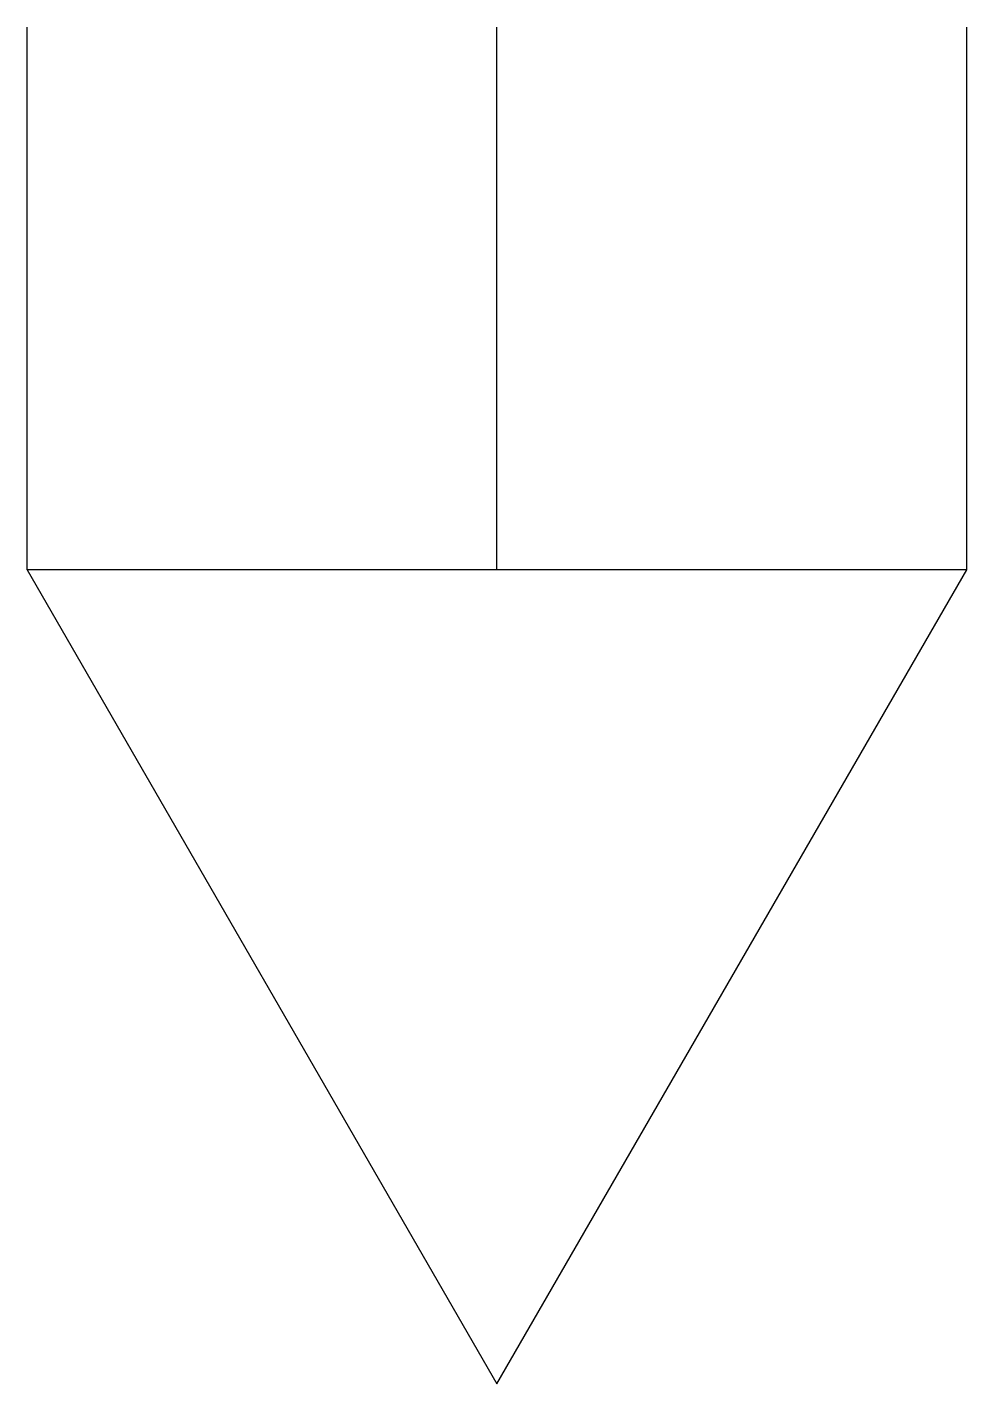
# Model space of a CAD drawing. Header units: feet. Extents: x -0.43 to 0.43, y -0.5 to 0.75.
import ezdxf

# ---------------------------------------------------------------- set-up
doc = ezdxf.new("R2010")
doc.units = ezdxf.units.FT
doc.header["$MEASUREMENT"] = 0

msp = doc.modelspace()

# ---------------------------------------------------------------- linework, layer by layer
for p, q in [((-0.433, 0.25, 1), (-0.433, 0.75, 1)), ((0, 0.25, 1), (0, 0.75, 1)), ((0.433, 0.25, 1), (0.433, 0.75, 1))]:
    msp.add_line(p, q)
msp.add_3dface([(-0.433, 0.25, 1), (0, -0.5, 1), (0.433, 0.25, 1), (-0.433, 0.25, 1)])
at = {"layer": 'Defpoints'}
msp.add_point((0, 0), dxfattribs=at)

doc.saveas('drawing.dxf')
